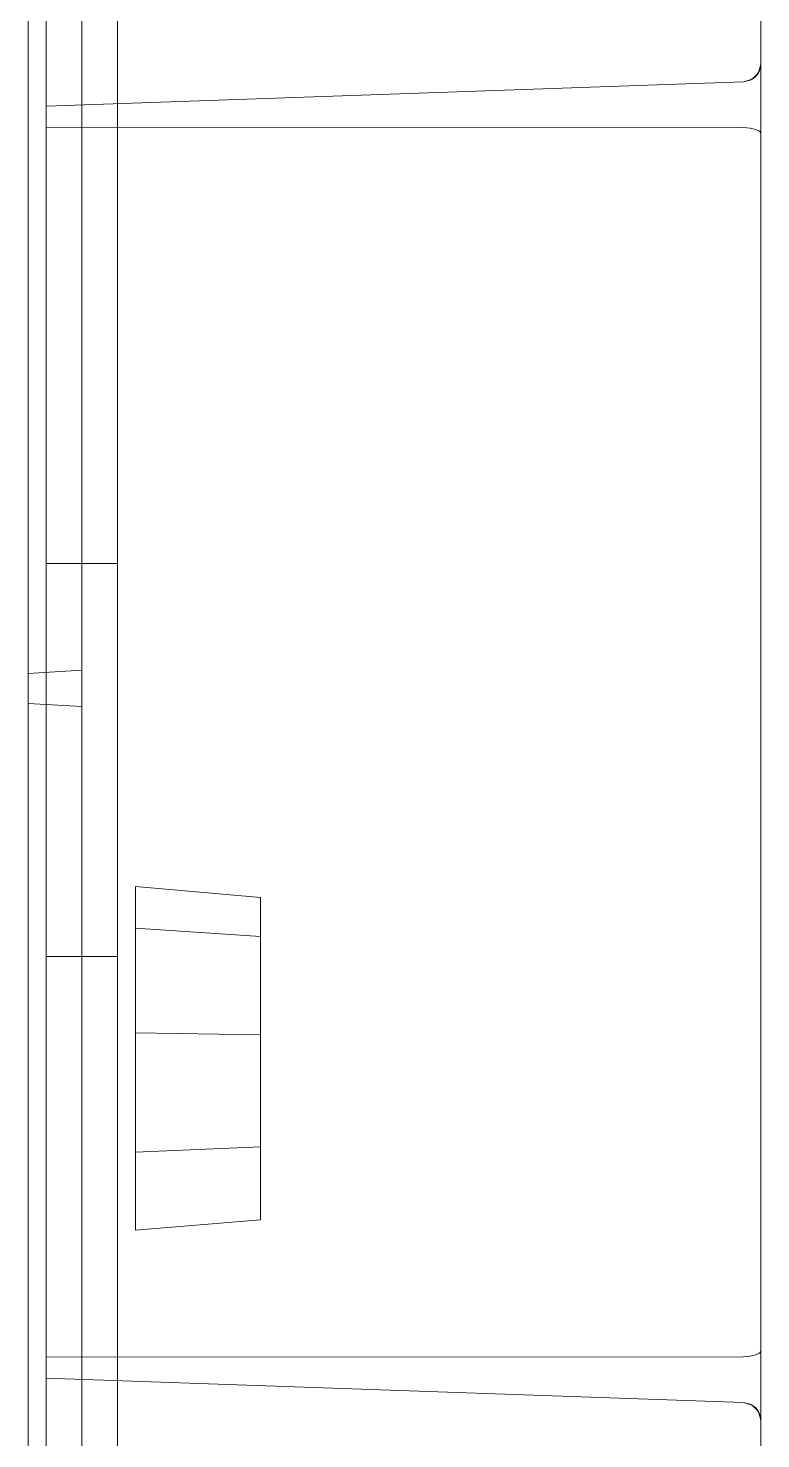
# Model space of a CAD drawing. Header units: millimetres. Extents: x 0 to 1729, y -270 to 583.
# Drawn here: x 1239.84 to 1260.34, y 252.5 to 291.99 of the extents above; entities that cross this region are included whole.
import ezdxf

# ---------------------------------------------------------------- set-up
doc = ezdxf.new("R2010")
doc.units = ezdxf.units.MM
doc.layers.add('OUTLINE', color=7, linetype='Continuous')

msp = doc.modelspace()

# ---------------------------------------------------------------- linework, layer by layer
at = {"layer": 'OUTLINE', "lineweight": 13}
for p, q in [((1260.34, 6), (1260.34, 422)), ((1260.34, 6), (1260.34, 422)), ((1260.34, 6), (1260.34, 422)), ((1260.34, 6), (1260.34, 422)), ((1240.34, 239.358), (1240.34, 333.642)), ((1240.34, 239.358), (1240.34, 333.642)), ((1242.34, 239.958), (1242.34, 333.042)), ((1242.34, 239.958), (1242.34, 333.042)), ((1241.34, 291.955), (1241.34, 302.804)), ((1239.84, 297.78), (1239.84, 289.156)), ((1239.84, 289.156), (1239.84, 297.78)), ((1241.34, 297.772), (1241.34, 289.139)), ((1241.34, 289.139), (1241.34, 297.772)), ((1241.34, 289.061), (1241.34, 297.731)), ((1240.34, 297.599), (1240.34, 288.81)), ((1240.34, 288.81), (1240.34, 297.599)), ((1241.34, 297.395), (1241.34, 286.5)), ((1242.34, 297.599), (1242.34, 288.81)), ((1242.34, 288.81), (1242.34, 297.599)), ((1239.84, 286.5), (1239.84, 297.31)), ((1239.84, 297.31), (1239.84, 286.5)), ((1240.34, 297.04), (1240.34, 287.684)), ((1240.34, 287.684), (1240.34, 297.04)), ((1241.34, 286.5), (1241.34, 297.319)), ((1241.34, 297.319), (1241.34, 286.5)), ((1242.34, 297.04), (1242.34, 287.684)), ((1242.34, 287.684), (1242.34, 297.04)), ((1239.84, 295.54), (1239.84, 286.902)), ((1239.84, 286.902), (1239.84, 295.54)), ((1240.34, 284.48), (1240.34, 295.109)), ((1240.34, 295.109), (1240.34, 284.48)), ((1242.34, 284.667), (1242.34, 295.307)), ((1242.34, 295.307), (1242.34, 284.667)), ((1239.84, 283.769), (1239.84, 294.684)), ((1239.84, 294.684), (1239.84, 283.769)), ((1241.34, 294.801), (1241.34, 290.304)), ((1240.34, 294.1), (1240.34, 289.751)), ((1240.34, 289.751), (1240.34, 294.1)), ((1242.34, 294.1), (1242.34, 289.751)), ((1242.34, 289.751), (1242.34, 294.1)), ((1239.84, 293.584), (1239.84, 289.193)), ((1239.84, 289.193), (1239.84, 293.584)), ((1240.34, 293), (1240.34, 287.672)), ((1240.34, 287.672), (1240.34, 293)), ((1241.34, 293.377), (1241.34, 284.794)), ((1242.34, 293), (1242.34, 287.672)), ((1242.34, 287.672), (1242.34, 293)), ((1239.84, 292.408), (1239.84, 288.084)), ((1239.84, 288.084), (1239.84, 292.408)), ((1241.34, 288.227), (1241.34, 292.497)), ((1241.34, 292.356), (1241.34, 288.026)), ((1241.34, 288.026), (1241.34, 292.356)), ((1241.34, 281.045), (1241.34, 291.955)), ((1260.202, 290.638), (1260.047, 290.528)), ((1260.047, 290.528), (1260.202, 290.638)), ((1260.202, 290.638), (1260.047, 290.528)), ((1260.047, 290.528), (1260.202, 290.638)), ((1260.202, 290.638), (1260.047, 290.528)), ((1260.047, 290.528), (1260.202, 290.638)), ((1260.202, 290.638), (1260.047, 290.528)), ((1260.047, 290.528), (1260.202, 290.638)), ((1260.202, 290.638), (1260.047, 290.528)), ((1260.047, 290.528), (1260.202, 290.638)), ((1260.202, 290.638), (1260.047, 290.528)), ((1260.047, 290.528), (1260.202, 290.638)), ((1260.202, 290.638), (1260.047, 290.528)), ((1260.047, 290.528), (1260.202, 290.638)), ((1260.202, 290.638), (1260.047, 290.528)), ((1260.047, 290.528), (1260.202, 290.638)), ((1260.202, 290.638), (1260.047, 290.528)), ((1260.047, 290.528), (1260.202, 290.638)), ((1260.276, 290.738), (1260.1, 290.556)), ((1260.1, 290.556), (1260.276, 290.738)), ((1260.276, 290.738), (1260.1, 290.556)), ((1260.1, 290.556), (1260.276, 290.738)), ((1260.276, 290.738), (1260.1, 290.556)), ((1260.1, 290.556), (1260.276, 290.738)), ((1260.276, 290.738), (1260.1, 290.556)), ((1260.1, 290.556), (1260.276, 290.738)), ((1260.276, 290.738), (1260.1, 290.556)), ((1260.1, 290.556), (1260.276, 290.738)), ((1260.1, 290.556), (1260.202, 290.638)), ((1260.202, 290.638), (1260.1, 290.556)), ((1260.1, 290.556), (1260.202, 290.638)), ((1260.202, 290.638), (1260.1, 290.556)), ((1260.1, 290.556), (1260.202, 290.638)), ((1260.202, 290.638), (1260.1, 290.556)), ((1260.1, 290.556), (1260.202, 290.638)), ((1260.202, 290.638), (1260.1, 290.556)), ((1260.1, 290.556), (1260.202, 290.638)), ((1260.202, 290.638), (1260.1, 290.556)), ((1260.304, 290.797), (1260.202, 290.638)), ((1260.202, 290.638), (1260.304, 290.797)), ((1260.304, 290.797), (1260.202, 290.638)), ((1260.202, 290.638), (1260.304, 290.797)), ((1260.304, 290.797), (1260.202, 290.638)), ((1260.202, 290.638), (1260.304, 290.797)), ((1260.304, 290.797), (1260.202, 290.638)), ((1260.202, 290.638), (1260.304, 290.797)), ((1260.304, 290.797), (1260.202, 290.638)), ((1260.202, 290.638), (1260.304, 290.797)), ((1260.304, 290.797), (1260.202, 290.638)), ((1260.202, 290.638), (1260.304, 290.797)), ((1260.304, 290.797), (1260.202, 290.638)), ((1260.202, 290.638), (1260.304, 290.797)), ((1260.304, 290.797), (1260.202, 290.638)), ((1260.202, 290.638), (1260.304, 290.797)), ((1260.304, 290.797), (1260.202, 290.638)), ((1260.202, 290.638), (1260.304, 290.797)), ((1260.276, 290.738), (1260.202, 290.638)), ((1260.202, 290.638), (1260.276, 290.738)), ((1260.276, 290.738), (1260.202, 290.638)), ((1260.202, 290.638), (1260.276, 290.738)), ((1260.276, 290.738), (1260.202, 290.638)), ((1260.202, 290.638), (1260.276, 290.738)), ((1260.276, 290.738), (1260.202, 290.638)), ((1260.202, 290.638), (1260.276, 290.738)), ((1260.276, 290.738), (1260.202, 290.638)), ((1260.202, 290.638), (1260.276, 290.738)), ((1260.34, 290.983), (1260.276, 290.738)), ((1260.276, 290.738), (1260.34, 290.983)), ((1260.34, 290.983), (1260.276, 290.738)), ((1260.276, 290.738), (1260.34, 290.983)), ((1260.34, 290.983), (1260.276, 290.738)), ((1260.276, 290.738), (1260.34, 290.983)), ((1260.34, 290.983), (1260.276, 290.738)), ((1260.276, 290.738), (1260.34, 290.983)), ((1260.34, 290.983), (1260.276, 290.738)), ((1260.276, 290.738), (1260.34, 290.983)), ((1260.276, 290.738), (1260.304, 290.797)), ((1260.304, 290.797), (1260.276, 290.738)), ((1260.276, 290.738), (1260.304, 290.797)), ((1260.304, 290.797), (1260.276, 290.738)), ((1260.276, 290.738), (1260.304, 290.797)), ((1260.304, 290.797), (1260.276, 290.738)), ((1260.276, 290.738), (1260.304, 290.797)), ((1260.304, 290.797), (1260.276, 290.738)), ((1260.276, 290.738), (1260.304, 290.797)), ((1260.304, 290.797), (1260.276, 290.738)), ((1260.34, 290.983), (1260.304, 290.797)), ((1260.304, 290.797), (1260.34, 290.983)), ((1260.34, 290.983), (1260.304, 290.797)), ((1260.304, 290.797), (1260.34, 290.983)), ((1260.34, 290.983), (1260.304, 290.797)), ((1260.304, 290.797), (1260.34, 290.983)), ((1260.34, 290.983), (1260.304, 290.797)), ((1260.304, 290.797), (1260.34, 290.983)), ((1260.34, 290.983), (1260.304, 290.797)), ((1260.304, 290.797), (1260.34, 290.983)), ((1260.34, 290.983), (1260.304, 290.797)), ((1260.304, 290.797), (1260.34, 290.983)), ((1260.34, 290.983), (1260.304, 290.797)), ((1260.304, 290.797), (1260.34, 290.983)), ((1260.34, 290.983), (1260.304, 290.797)), ((1260.304, 290.797), (1260.34, 290.983)), ((1260.34, 290.983), (1260.304, 290.797)), ((1260.304, 290.797), (1260.34, 290.983)), ((1260.34, 290.983), (1260.34, 290.487)), ((1260.34, 290.487), (1260.34, 290.983)), ((1260.34, 290.983), (1260.34, 290.487)), ((1260.34, 290.487), (1260.34, 290.983)), ((1260.34, 290.983), (1260.34, 290.487)), ((1260.34, 290.487), (1260.34, 290.983)), ((1260.34, 290.983), (1260.34, 290.487)), ((1260.34, 290.487), (1260.34, 290.983)), ((1260.34, 290.983), (1260.34, 290.487)), ((1260.34, 290.487), (1260.34, 290.983)), ((1260.34, 290.983), (1260.34, 290.487)), ((1260.34, 290.487), (1260.34, 290.983)), ((1260.34, 290.983), (1260.34, 290.487)), ((1260.34, 290.487), (1260.34, 290.983)), ((1260.34, 290.983), (1260.34, 290.487)), ((1260.34, 290.487), (1260.34, 290.983)), ((1260.34, 290.983), (1260.34, 290.487)), ((1260.34, 290.487), (1260.34, 290.983)), ((1259.857, 290.483), (1240.34, 289.802)), ((1240.34, 289.802), (1259.857, 290.483)), ((1259.857, 290.483), (1240.34, 289.802)), ((1240.34, 289.802), (1259.857, 290.483)), ((1259.857, 290.483), (1240.34, 289.802)), ((1240.34, 289.802), (1259.857, 290.483)), ((1259.857, 290.483), (1240.34, 289.802)), ((1240.34, 289.802), (1259.857, 290.483)), ((1259.857, 290.483), (1240.34, 289.802)), ((1240.34, 289.802), (1259.857, 290.483)), ((1259.857, 290.483), (1240.34, 289.802)), ((1240.34, 289.802), (1259.857, 290.483)), ((1259.857, 290.483), (1240.34, 289.802)), ((1240.34, 289.802), (1259.857, 290.483)), ((1259.857, 290.483), (1240.34, 289.802)), ((1240.34, 289.802), (1259.857, 290.483)), ((1259.857, 290.483), (1240.34, 289.802)), ((1240.34, 289.802), (1259.857, 290.483)), ((1241.34, 290.304), (1241.34, 286.273)), ((1260.1, 290.556), (1259.857, 290.483)), ((1259.857, 290.483), (1260.1, 290.556)), ((1260.1, 290.556), (1259.857, 290.483)), ((1259.857, 290.483), (1260.1, 290.556)), ((1260.1, 290.556), (1259.857, 290.483)), ((1259.857, 290.483), (1260.1, 290.556)), ((1260.1, 290.556), (1259.857, 290.483)), ((1259.857, 290.483), (1260.1, 290.556)), ((1260.1, 290.556), (1259.857, 290.483)), ((1259.857, 290.483), (1260.1, 290.556)), ((1260.047, 290.528), (1259.857, 290.483)), ((1259.857, 290.483), (1260.047, 290.528)), ((1260.047, 290.528), (1259.857, 290.483)), ((1259.857, 290.483), (1260.047, 290.528)), ((1260.047, 290.528), (1259.857, 290.483)), ((1259.857, 290.483), (1260.047, 290.528)), ((1260.047, 290.528), (1259.857, 290.483)), ((1259.857, 290.483), (1260.047, 290.528)), ((1260.047, 290.528), (1259.857, 290.483)), ((1259.857, 290.483), (1260.047, 290.528)), ((1260.047, 290.528), (1259.857, 290.483)), ((1259.857, 290.483), (1260.047, 290.528)), ((1260.047, 290.528), (1259.857, 290.483)), ((1259.857, 290.483), (1260.047, 290.528)), ((1260.047, 290.528), (1259.857, 290.483)), ((1259.857, 290.483), (1260.047, 290.528)), ((1260.047, 290.528), (1259.857, 290.483)), ((1259.857, 290.483), (1260.047, 290.528)), ((1260.1, 290.556), (1260.047, 290.528)), ((1260.047, 290.528), (1260.1, 290.556)), ((1260.1, 290.556), (1260.047, 290.528)), ((1260.047, 290.528), (1260.1, 290.556)), ((1260.1, 290.556), (1260.047, 290.528)), ((1260.047, 290.528), (1260.1, 290.556)), ((1260.1, 290.556), (1260.047, 290.528)), ((1260.047, 290.528), (1260.1, 290.556)), ((1260.1, 290.556), (1260.047, 290.528)), ((1260.047, 290.528), (1260.1, 290.556)), ((1260.34, 290.487), (1260.34, 289.732)), ((1260.34, 289.732), (1260.34, 290.487)), ((1260.34, 290.487), (1260.34, 289.732)), ((1260.34, 289.732), (1260.34, 290.487)), ((1260.34, 290.487), (1260.34, 289.732)), ((1260.34, 289.732), (1260.34, 290.487)), ((1260.34, 290.487), (1260.34, 289.732)), ((1260.34, 289.732), (1260.34, 290.487)), ((1260.34, 290.487), (1260.34, 289.732)), ((1260.34, 289.732), (1260.34, 290.487)), ((1260.34, 290.487), (1260.34, 289.732)), ((1260.34, 289.732), (1260.34, 290.487)), ((1260.34, 290.487), (1260.34, 289.732)), ((1260.34, 289.732), (1260.34, 290.487)), ((1260.34, 290.487), (1260.34, 289.732)), ((1260.34, 289.732), (1260.34, 290.487)), ((1260.34, 290.487), (1260.34, 289.732)), ((1260.34, 289.732), (1260.34, 290.487)), ((1240.34, 289.668), (1240.34, 289.802)), ((1240.34, 289.802), (1240.34, 289.802)), ((1240.34, 289.802), (1240.34, 289.586)), ((1240.34, 289.586), (1240.34, 289.802)), ((1240.34, 289.802), (1240.34, 289.802)), ((1240.34, 289.802), (1240.34, 289.668)), ((1240.34, 289.668), (1240.34, 289.802)), ((1240.34, 289.802), (1240.34, 289.802)), ((1240.34, 289.802), (1240.34, 289.586)), ((1240.34, 289.586), (1240.34, 289.802)), ((1240.34, 289.802), (1240.34, 289.802)), ((1240.34, 289.802), (1240.34, 289.586)), ((1240.34, 289.586), (1240.34, 289.802)), ((1240.34, 289.802), (1240.34, 289.802)), ((1240.34, 289.802), (1240.34, 289.586)), ((1240.34, 289.586), (1240.34, 289.802)), ((1240.34, 289.802), (1240.34, 289.802)), ((1240.34, 289.802), (1240.34, 289.668)), ((1240.34, 289.668), (1240.34, 289.802)), ((1240.34, 289.802), (1240.34, 289.802)), ((1240.34, 289.802), (1240.34, 289.586)), ((1240.34, 289.586), (1240.34, 289.802)), ((1240.34, 289.802), (1240.34, 289.802)), ((1240.34, 289.802), (1240.34, 289.668)), ((1240.34, 289.668), (1240.34, 289.802)), ((1240.34, 289.802), (1240.34, 289.802)), ((1240.34, 289.802), (1240.34, 289.586)), ((1240.34, 289.586), (1240.34, 289.802)), ((1240.34, 289.802), (1240.34, 289.802)), ((1240.34, 289.802), (1240.34, 289.586)), ((1240.34, 289.586), (1240.34, 289.802)), ((1240.34, 289.802), (1240.34, 289.802)), ((1240.34, 289.802), (1240.34, 289.586)), ((1240.34, 289.586), (1240.34, 289.802)), ((1240.34, 289.802), (1240.34, 289.802)), ((1240.34, 289.802), (1240.34, 289.668)), ((1240.34, 289.668), (1240.34, 289.802)), ((1240.34, 289.802), (1240.34, 289.802)), ((1240.34, 289.802), (1240.34, 289.586)), ((1240.34, 289.586), (1240.34, 289.802)), ((1240.34, 289.802), (1240.34, 289.802)), ((1240.34, 289.802), (1240.34, 289.668)), ((1240.34, 289.751), (1240.34, 285.966)), ((1240.34, 285.966), (1240.34, 289.751)), ((1240.34, 289.304), (1240.34, 289.668)), ((1240.34, 289.668), (1240.34, 289.304)), ((1240.34, 289.304), (1240.34, 289.668)), ((1240.34, 289.668), (1240.34, 289.304)), ((1240.34, 289.304), (1240.34, 289.668)), ((1240.34, 289.668), (1240.34, 289.304)), ((1240.34, 289.304), (1240.34, 289.668)), ((1240.34, 289.668), (1240.34, 289.304)), ((1240.34, 289.304), (1240.34, 289.668)), ((1240.34, 289.668), (1240.34, 289.304)), ((1240.34, 289.586), (1240.34, 289.389)), ((1240.34, 289.389), (1240.34, 289.586)), ((1240.34, 289.586), (1240.34, 289.389)), ((1240.34, 289.389), (1240.34, 289.586)), ((1240.34, 289.586), (1240.34, 289.389)), ((1240.34, 289.389), (1240.34, 289.586)), ((1240.34, 289.586), (1240.34, 289.389)), ((1240.34, 289.389), (1240.34, 289.586)), ((1240.34, 289.586), (1240.34, 289.389)), ((1240.34, 289.389), (1240.34, 289.586)), ((1240.34, 289.586), (1240.34, 289.389)), ((1240.34, 289.389), (1240.34, 289.586)), ((1240.34, 289.586), (1240.34, 289.389)), ((1240.34, 289.389), (1240.34, 289.586)), ((1240.34, 289.586), (1240.34, 289.389)), ((1240.34, 289.389), (1240.34, 289.586)), ((1240.34, 289.586), (1240.34, 289.389)), ((1240.34, 289.389), (1240.34, 289.586)), ((1242.34, 289.751), (1242.34, 285.966)), ((1242.34, 285.966), (1242.34, 289.751)), ((1260.34, 289.732), (1260.34, 289.215)), ((1260.34, 289.215), (1260.34, 289.732)), ((1260.34, 289.732), (1260.34, 289.215)), ((1260.34, 289.215), (1260.34, 289.732)), ((1260.34, 289.732), (1260.34, 289.215)), ((1260.34, 289.215), (1260.34, 289.732)), ((1260.34, 289.732), (1260.34, 289.215)), ((1260.34, 289.215), (1260.34, 289.732)), ((1260.34, 289.732), (1260.34, 289.215)), ((1260.34, 289.215), (1260.34, 289.732)), ((1260.34, 289.732), (1260.34, 289.215)), ((1260.34, 289.215), (1260.34, 289.732)), ((1260.34, 289.732), (1260.34, 289.215)), ((1260.34, 289.215), (1260.34, 289.732)), ((1260.34, 289.732), (1260.34, 289.215)), ((1260.34, 289.215), (1260.34, 289.732)), ((1260.34, 289.732), (1260.34, 289.215)), ((1260.34, 289.215), (1260.34, 289.732)), ((1239.84, 289.193), (1239.84, 285.281)), ((1239.84, 285.281), (1239.84, 289.193)), ((1239.84, 289.156), (1239.84, 280.721)), ((1239.84, 280.721), (1239.84, 289.156)), ((1240.34, 289.389), (1240.34, 289.212)), ((1240.34, 289.212), (1240.34, 289.389)), ((1240.34, 289.389), (1240.34, 289.212)), ((1240.34, 289.212), (1240.34, 289.389)), ((1240.34, 289.389), (1240.34, 289.212)), ((1240.34, 289.212), (1240.34, 289.389)), ((1240.34, 289.389), (1240.34, 289.212)), ((1240.34, 289.212), (1240.34, 289.389)), ((1240.34, 289.389), (1240.34, 289.212)), ((1240.34, 289.212), (1240.34, 289.389)), ((1240.34, 289.389), (1240.34, 289.212)), ((1240.34, 289.212), (1240.34, 289.389)), ((1240.34, 289.389), (1240.34, 289.212)), ((1240.34, 289.212), (1240.34, 289.389)), ((1240.34, 289.389), (1240.34, 289.212)), ((1240.34, 289.212), (1240.34, 289.389)), ((1240.34, 289.389), (1240.34, 289.212)), ((1240.34, 289.212), (1240.34, 289.389)), ((1240.34, 288.806), (1240.34, 289.304)), ((1240.34, 289.304), (1240.34, 288.806)), ((1240.34, 288.806), (1240.34, 289.304)), ((1240.34, 289.304), (1240.34, 288.806)), ((1240.34, 288.806), (1240.34, 289.304)), ((1240.34, 289.304), (1240.34, 288.806)), ((1240.34, 288.806), (1240.34, 289.304)), ((1240.34, 289.304), (1240.34, 288.806)), ((1240.34, 288.806), (1240.34, 289.304)), ((1240.34, 289.304), (1240.34, 288.806)), ((1240.34, 254.788), (1240.34, 289.212)), ((1240.34, 289.212), (1259.857, 289.207)), ((1259.857, 289.207), (1240.34, 289.212)), ((1240.34, 254.788), (1240.34, 289.212)), ((1240.34, 254.788), (1240.34, 289.212)), ((1240.34, 289.212), (1259.857, 289.207)), ((1259.857, 289.207), (1240.34, 289.212)), ((1240.34, 254.788), (1240.34, 289.212)), ((1240.34, 254.788), (1240.34, 289.212)), ((1240.34, 289.212), (1259.857, 289.207)), ((1259.857, 289.207), (1240.34, 289.212)), ((1240.34, 254.788), (1240.34, 289.212)), ((1240.34, 254.788), (1240.34, 289.212)), ((1240.34, 289.212), (1259.857, 289.207)), ((1259.857, 289.207), (1240.34, 289.212)), ((1240.34, 254.788), (1240.34, 289.212)), ((1240.34, 254.788), (1240.34, 289.212)), ((1240.34, 289.212), (1259.857, 289.207)), ((1259.857, 289.207), (1240.34, 289.212)), ((1240.34, 254.788), (1240.34, 289.212)), ((1240.34, 254.788), (1240.34, 289.212)), ((1240.34, 289.212), (1259.857, 289.207)), ((1259.857, 289.207), (1240.34, 289.212)), ((1240.34, 254.788), (1240.34, 289.212)), ((1240.34, 254.788), (1240.34, 289.212)), ((1240.34, 289.212), (1259.857, 289.207)), ((1259.857, 289.207), (1240.34, 289.212)), ((1240.34, 254.788), (1240.34, 289.212)), ((1240.34, 254.788), (1240.34, 289.212)), ((1240.34, 289.212), (1259.857, 289.207)), ((1259.857, 289.207), (1240.34, 289.212)), ((1240.34, 254.788), (1240.34, 289.212)), ((1240.34, 254.788), (1240.34, 289.212)), ((1240.34, 289.212), (1259.857, 289.207)), ((1259.857, 289.207), (1240.34, 289.212)), ((1240.34, 254.788), (1240.34, 289.212)), ((1241.34, 289.139), (1241.34, 280.697)), ((1241.34, 280.697), (1241.34, 289.139)), ((1241.34, 280.589), (1241.34, 289.061)), ((1259.857, 289.207), (1260.047, 289.191)), ((1260.047, 289.191), (1259.857, 289.207)), ((1259.857, 289.207), (1260.047, 289.191)), ((1260.047, 289.191), (1259.857, 289.207)), ((1259.857, 289.207), (1260.047, 289.191)), ((1260.047, 289.191), (1259.857, 289.207)), ((1259.857, 289.207), (1260.047, 289.191)), ((1260.047, 289.191), (1259.857, 289.207)), ((1259.857, 289.207), (1260.047, 289.191)), ((1260.047, 289.191), (1259.857, 289.207)), ((1259.857, 289.207), (1260.047, 289.191)), ((1260.047, 289.191), (1259.857, 289.207)), ((1259.857, 289.207), (1260.047, 289.191)), ((1260.047, 289.191), (1259.857, 289.207)), ((1259.857, 289.207), (1260.047, 289.191)), ((1260.047, 289.191), (1259.857, 289.207)), ((1259.857, 289.207), (1260.047, 289.191)), ((1260.047, 289.191), (1259.857, 289.207)), ((1260.047, 289.191), (1260.202, 289.151)), ((1260.202, 289.151), (1260.047, 289.191)), ((1260.047, 289.191), (1260.202, 289.151)), ((1260.202, 289.151), (1260.047, 289.191)), ((1260.047, 289.191), (1260.202, 289.151)), ((1260.202, 289.151), (1260.047, 289.191)), ((1260.047, 289.191), (1260.202, 289.151)), ((1260.202, 289.151), (1260.047, 289.191)), ((1260.047, 289.191), (1260.202, 289.151)), ((1260.202, 289.151), (1260.047, 289.191)), ((1260.047, 289.191), (1260.202, 289.151)), ((1260.202, 289.151), (1260.047, 289.191)), ((1260.047, 289.191), (1260.202, 289.151)), ((1260.202, 289.151), (1260.047, 289.191)), ((1260.047, 289.191), (1260.202, 289.151)), ((1260.202, 289.151), (1260.047, 289.191)), ((1260.047, 289.191), (1260.202, 289.151)), ((1260.202, 289.151), (1260.047, 289.191)), ((1260.202, 289.151), (1260.304, 289.1)), ((1260.304, 289.1), (1260.202, 289.151)), ((1260.202, 289.151), (1260.304, 289.1)), ((1260.304, 289.1), (1260.202, 289.151)), ((1260.202, 289.151), (1260.304, 289.1)), ((1260.304, 289.1), (1260.202, 289.151)), ((1260.202, 289.151), (1260.304, 289.1)), ((1260.304, 289.1), (1260.202, 289.151)), ((1260.202, 289.151), (1260.304, 289.1)), ((1260.304, 289.1), (1260.202, 289.151)), ((1260.202, 289.151), (1260.304, 289.1)), ((1260.304, 289.1), (1260.202, 289.151)), ((1260.202, 289.151), (1260.304, 289.1)), ((1260.304, 289.1), (1260.202, 289.151)), ((1260.202, 289.151), (1260.304, 289.1)), ((1260.304, 289.1), (1260.202, 289.151)), ((1260.202, 289.151), (1260.304, 289.1)), ((1260.304, 289.1), (1260.202, 289.151)), ((1260.304, 289.1), (1260.34, 289.054)), ((1260.34, 289.054), (1260.304, 289.1)), ((1260.304, 289.1), (1260.34, 289.054)), ((1260.34, 289.054), (1260.304, 289.1)), ((1260.304, 289.1), (1260.34, 289.054)), ((1260.34, 289.054), (1260.304, 289.1)), ((1260.304, 289.1), (1260.34, 289.054)), ((1260.34, 289.054), (1260.304, 289.1)), ((1260.304, 289.1), (1260.34, 289.054)), ((1260.34, 289.054), (1260.304, 289.1)), ((1260.304, 289.1), (1260.34, 289.054)), ((1260.34, 289.054), (1260.304, 289.1)), ((1260.304, 289.1), (1260.34, 289.054)), ((1260.34, 289.054), (1260.304, 289.1)), ((1260.304, 289.1), (1260.34, 289.054)), ((1260.34, 289.054), (1260.304, 289.1)), ((1260.304, 289.1), (1260.34, 289.054)), ((1260.34, 289.054), (1260.304, 289.1)), ((1260.34, 289.215), (1260.34, 289.054)), ((1260.34, 289.054), (1260.34, 289.215)), ((1260.34, 289.215), (1260.34, 289.054)), ((1260.34, 289.054), (1260.34, 289.215)), ((1260.34, 289.215), (1260.34, 289.054)), ((1260.34, 289.054), (1260.34, 289.215)), ((1260.34, 289.215), (1260.34, 289.054)), ((1260.34, 289.054), (1260.34, 289.215)), ((1260.34, 289.215), (1260.34, 289.054)), ((1260.34, 289.054), (1260.34, 289.215)), ((1260.34, 289.215), (1260.34, 289.054)), ((1260.34, 289.054), (1260.34, 289.215)), ((1260.34, 289.215), (1260.34, 289.054)), ((1260.34, 289.054), (1260.34, 289.215)), ((1260.34, 289.215), (1260.34, 289.054)), ((1260.34, 289.054), (1260.34, 289.215)), ((1260.34, 289.215), (1260.34, 289.054)), ((1260.34, 289.054), (1260.34, 289.215)), ((1240.34, 288.81), (1240.34, 280.243)), ((1240.34, 280.243), (1240.34, 288.81)), ((1240.34, 255.194), (1240.34, 288.806)), ((1240.34, 255.194), (1240.34, 288.806)), ((1240.34, 255.194), (1240.34, 288.806)), ((1240.34, 255.194), (1240.34, 288.806)), ((1240.34, 255.194), (1240.34, 288.806)), ((1240.34, 255.194), (1240.34, 288.806)), ((1240.34, 255.194), (1240.34, 288.806)), ((1240.34, 255.194), (1240.34, 288.806)), ((1240.34, 255.194), (1240.34, 288.806)), ((1240.34, 255.194), (1240.34, 288.806)), ((1242.34, 288.81), (1242.34, 280.243)), ((1242.34, 280.243), (1242.34, 288.81)), ((1239.84, 288.084), (1239.84, 284.236)), ((1239.84, 284.236), (1239.84, 288.084)), ((1241.34, 284.448), (1241.34, 288.227)), ((1241.34, 288.026), (1241.34, 284.173)), ((1241.34, 284.173), (1241.34, 288.026)), ((1240.34, 287.684), (1240.34, 278.534)), ((1240.34, 278.534), (1240.34, 287.684)), ((1240.34, 287.672), (1240.34, 282.824)), ((1240.34, 282.824), (1240.34, 287.672)), ((1242.34, 287.684), (1242.34, 278.534)), ((1242.34, 278.534), (1242.34, 287.684)), ((1242.34, 287.672), (1242.34, 282.824)), ((1242.34, 282.824), (1242.34, 287.672)), ((1239.84, 286.902), (1239.84, 278.486)), ((1239.84, 278.486), (1239.84, 286.902)), ((1239.84, 286.5), (1239.84, 275.69)), ((1239.84, 275.69), (1239.84, 286.5)), ((1241.34, 286.5), (1241.34, 275.681)), ((1241.34, 275.605), (1241.34, 286.5)), ((1241.34, 275.681), (1241.34, 286.5)), ((1240.34, 285.966), (1240.34, 282.797)), ((1240.34, 282.797), (1240.34, 285.966)), ((1241.34, 286.273), (1241.34, 282.755)), ((1242.34, 285.966), (1242.34, 282.797)), ((1242.34, 282.797), (1242.34, 285.966)), ((1239.84, 285.281), (1239.84, 281.893)), ((1239.84, 281.893), (1239.84, 285.281)), ((1241.34, 284.794), (1241.34, 276.457)), ((1240.34, 284.48), (1240.34, 273.875)), ((1240.34, 273.875), (1240.34, 284.48)), ((1241.34, 281.201), (1241.34, 284.448)), ((1242.34, 284.667), (1242.34, 274.047)), ((1242.34, 274.047), (1242.34, 284.667)), ((1239.84, 284.236), (1239.84, 280.906)), ((1239.84, 280.906), (1239.84, 284.236)), ((1241.34, 284.173), (1241.34, 280.838)), ((1241.34, 280.838), (1241.34, 284.173)), ((1239.84, 283.769), (1239.84, 272.885)), ((1239.84, 272.885), (1239.84, 283.769)), ((1240.34, 282.824), (1240.34, 278.509)), ((1240.34, 278.509), (1240.34, 282.824)), ((1240.34, 282.797), (1240.34, 280.287)), ((1240.34, 280.287), (1240.34, 282.797)), ((1241.34, 282.755), (1241.34, 279.79)), ((1242.34, 282.824), (1242.34, 278.509)), ((1242.34, 278.509), (1242.34, 282.824)), ((1242.34, 282.797), (1242.34, 280.287)), ((1242.34, 280.287), (1242.34, 282.797)), ((1239.84, 281.893), (1239.84, 279.067)), ((1239.84, 279.067), (1239.84, 281.893)), ((1241.34, 278.525), (1241.34, 281.201)), ((1239.84, 280.906), (1239.84, 278.129)), ((1239.84, 278.129), (1239.84, 280.906)), ((1241.34, 281.045), (1241.34, 270.196)), ((1241.34, 280.838), (1241.34, 278.058)), ((1241.34, 278.058), (1241.34, 280.838)), ((1239.84, 280.721), (1239.84, 272.569)), ((1239.84, 272.569), (1239.84, 280.721)), ((1241.34, 280.697), (1241.34, 272.538)), ((1241.34, 272.538), (1241.34, 280.697)), ((1241.34, 272.41), (1241.34, 280.589)), ((1240.34, 280.287), (1240.34, 278.469)), ((1240.34, 278.469), (1240.34, 280.287)), ((1240.34, 280.243), (1240.34, 272.006)), ((1240.34, 272.006), (1240.34, 280.243)), ((1242.34, 280.287), (1242.34, 278.469)), ((1242.34, 278.469), (1242.34, 280.287)), ((1242.34, 280.243), (1242.34, 272.006)), ((1242.34, 272.006), (1242.34, 280.243)), ((1241.34, 279.79), (1241.34, 277.41)), ((1239.84, 279.067), (1239.84, 276.835)), ((1239.84, 276.835), (1239.84, 279.067)), ((1239.84, 278.486), (1239.84, 270.388)), ((1239.84, 270.388), (1239.84, 278.486)), ((1240.34, 278.534), (1240.34, 269.69)), ((1240.34, 269.69), (1240.34, 278.534)), ((1240.34, 278.509), (1240.34, 274.775)), ((1240.34, 274.775), (1240.34, 278.509)), ((1240.34, 278.469), (1240.34, 277.369)), ((1240.34, 277.369), (1240.34, 278.469)), ((1241.34, 276.448), (1241.34, 278.525)), ((1242.34, 278.534), (1242.34, 269.69)), ((1242.34, 269.69), (1242.34, 278.534)), ((1242.34, 278.509), (1242.34, 274.775)), ((1242.34, 274.775), (1242.34, 278.509)), ((1242.34, 278.469), (1242.34, 277.369)), ((1242.34, 277.369), (1242.34, 278.469)), ((1239.84, 278.129), (1239.84, 275.938)), ((1239.84, 275.938), (1239.84, 278.129)), ((1241.34, 278.058), (1241.34, 275.863)), ((1241.34, 275.863), (1241.34, 278.058)), ((1240.34, 277.369), (1240.34, 277)), ((1240.34, 277), (1240.34, 277.369)), ((1241.34, 277.41), (1241.34, 275.643)), ((1242.34, 277.369), (1242.34, 277)), ((1242.34, 277), (1242.34, 277.369)), ((1239.84, 276.835), (1239.84, 275.222)), ((1239.84, 275.222), (1239.84, 276.835)), ((1240.34, 277), (1242.34, 277)), ((1241.34, 276.457), (1241.34, 268.46)), ((1241.34, 274.996), (1241.34, 276.448)), ((1239.84, 275.938), (1239.84, 274.355)), ((1239.84, 274.355), (1239.84, 275.938)), ((1239.84, 275.69), (1239.84, 264.998)), ((1239.84, 264.998), (1239.84, 275.69)), ((1241.34, 275.863), (1241.34, 274.278)), ((1241.34, 274.278), (1241.34, 275.863)), ((1241.34, 275.681), (1241.34, 264.981)), ((1241.34, 264.981), (1241.34, 275.681)), ((1241.34, 275.643), (1241.34, 274.509)), ((1239.84, 275.222), (1239.84, 274.248)), ((1239.84, 274.248), (1239.84, 275.222)), ((1241.34, 264.833), (1241.34, 275.605)), ((1241.34, 274.183), (1241.34, 274.996)), ((1240.34, 274.775), (1240.34, 271.663)), ((1240.34, 271.663), (1240.34, 274.775)), ((1241.34, 274.509), (1241.34, 274.02)), ((1242.34, 274.775), (1242.34, 271.663)), ((1242.34, 271.663), (1242.34, 274.775)), ((1239.84, 274.355), (1239.84, 273.399)), ((1239.84, 273.399), (1239.84, 274.355)), ((1239.84, 274.248), (1239.84, 273.921)), ((1239.84, 273.921), (1239.84, 274.248)), ((1241.34, 274.278), (1241.34, 273.32)), ((1241.34, 273.32), (1241.34, 274.278)), ((1241.34, 274.02), (1241.34, 274.183)), ((1242.34, 274.047), (1242.34, 263.569)), ((1242.34, 263.569), (1242.34, 274.047)), ((1241.34, 274.02), (1239.84, 273.921)), ((1240.34, 273.875), (1240.34, 263.413)), ((1240.34, 263.413), (1240.34, 273.875)), ((1239.84, 273.399), (1239.84, 273.079)), ((1239.84, 273.079), (1239.84, 273.399)), ((1241.34, 273.32), (1241.34, 273)), ((1241.34, 273), (1241.34, 273.32)), ((1239.84, 273.079), (1241.34, 273)), ((1239.84, 272.885), (1239.84, 262.155)), ((1239.84, 262.155), (1239.84, 272.885)), ((1239.84, 272.569), (1239.84, 264.789)), ((1239.84, 264.789), (1239.84, 272.569)), ((1241.34, 272.538), (1241.34, 264.75)), ((1241.34, 264.75), (1241.34, 272.538)), ((1241.34, 264.618), (1241.34, 272.41)), ((1240.34, 272.006), (1240.34, 264.203)), ((1240.34, 264.203), (1240.34, 272.006)), ((1242.34, 272.006), (1242.34, 264.203)), ((1242.34, 264.203), (1242.34, 272.006)), ((1240.34, 271.663), (1240.34, 269.206)), ((1240.34, 269.206), (1240.34, 271.663)), ((1242.34, 271.663), (1242.34, 269.206)), ((1242.34, 269.206), (1242.34, 271.663)), ((1239.84, 270.388), (1239.84, 262.699)), ((1239.84, 262.699), (1239.84, 270.388)), ((1241.34, 270.196), (1241.34, 259.532)), ((1240.34, 269.69), (1240.34, 261.25)), ((1240.34, 261.25), (1240.34, 269.69)), ((1242.34, 269.69), (1242.34, 261.25)), ((1242.34, 261.25), (1242.34, 269.69)), ((1240.34, 269.206), (1240.34, 267.431)), ((1240.34, 267.431), (1240.34, 269.206)), ((1242.34, 269.206), (1242.34, 267.431)), ((1242.34, 267.431), (1242.34, 269.206)), ((1241.34, 268.46), (1241.34, 260.894)), ((1242.84, 266.797), (1242.84, 267.956)), ((1242.84, 267.956), (1246.34, 267.65)), ((1242.84, 267.956), (1242.84, 266.797)), ((1242.84, 266.797), (1242.84, 267.956)), ((1242.84, 267.956), (1246.34, 267.65)), ((1242.84, 267.956), (1242.84, 266.797)), ((1240.34, 267.431), (1240.34, 266.359)), ((1240.34, 266.359), (1240.34, 267.431)), ((1242.34, 267.431), (1242.34, 266.359)), ((1242.34, 266.359), (1242.34, 267.431)), ((1246.34, 266.562), (1246.34, 267.65)), ((1246.34, 267.65), (1246.34, 266.562)), ((1246.34, 266.562), (1246.34, 267.65)), ((1246.34, 267.65), (1246.34, 266.562)), ((1242.84, 263.861), (1242.84, 266.797)), ((1242.84, 266.797), (1246.34, 266.562)), ((1246.34, 266.562), (1242.84, 266.797)), ((1242.84, 266.797), (1242.84, 263.861)), ((1242.84, 263.861), (1242.84, 266.797)), ((1242.84, 266.797), (1246.34, 266.562)), ((1246.34, 266.562), (1242.84, 266.797)), ((1242.84, 266.797), (1242.84, 263.861)), ((1246.34, 263.807), (1246.34, 266.562)), ((1246.34, 266.562), (1246.34, 263.807)), ((1246.34, 263.807), (1246.34, 266.562)), ((1246.34, 266.562), (1246.34, 263.807)), ((1240.34, 266.359), (1240.34, 266)), ((1240.34, 266), (1240.34, 266.359)), ((1242.34, 266.359), (1242.34, 266)), ((1242.34, 266), (1242.34, 266.359)), ((1240.34, 266), (1242.34, 266)), ((1239.84, 264.998), (1239.84, 254.541)), ((1239.84, 254.541), (1239.84, 264.998)), ((1241.34, 264.981), (1241.34, 254.517)), ((1241.34, 254.517), (1241.34, 264.981)), ((1239.84, 264.789), (1239.84, 257.466)), ((1239.84, 257.466), (1239.84, 264.789)), ((1240.34, 264.452), (1240.34, 264.895)), ((1240.34, 264.895), (1240.34, 264.452)), ((1240.34, 264.452), (1240.34, 264.895)), ((1240.34, 264.895), (1240.34, 264.452)), ((1241.34, 254.307), (1241.34, 264.833)), ((1241.34, 264.75), (1241.34, 257.42)), ((1241.34, 257.42), (1241.34, 264.75)), ((1241.34, 257.3), (1241.34, 264.618)), ((1246.34, 264), (1246.34, 264.879)), ((1246.34, 264.879), (1246.34, 264.879)), ((1246.34, 264.879), (1246.34, 264)), ((1246.34, 264), (1246.34, 264.879)), ((1246.34, 264.879), (1246.34, 264.879)), ((1246.34, 264.879), (1246.34, 264)), ((1240.34, 263.329), (1240.34, 264.452)), ((1240.34, 264.452), (1240.34, 263.329)), ((1240.34, 263.329), (1240.34, 264.452)), ((1240.34, 264.452), (1240.34, 263.329)), ((1240.34, 264.203), (1240.34, 256.933)), ((1240.34, 256.933), (1240.34, 264.203)), ((1242.34, 264.203), (1242.34, 256.933)), ((1242.34, 256.933), (1242.34, 264.203)), ((1242.84, 263.861), (1246.34, 263.807)), ((1242.84, 263.861), (1242.84, 260.522)), ((1242.84, 260.522), (1242.84, 263.861)), ((1246.34, 263.807), (1242.84, 263.861)), ((1242.84, 263.861), (1246.34, 263.807)), ((1242.84, 263.861), (1242.84, 260.522)), ((1242.84, 260.522), (1242.84, 263.861)), ((1246.34, 263.807), (1242.84, 263.861)), ((1246.34, 262.653), (1246.34, 264)), ((1246.34, 264), (1246.34, 262.653)), ((1246.34, 262.653), (1246.34, 264)), ((1246.34, 264), (1246.34, 262.653)), ((1246.34, 263.807), (1246.34, 260.675)), ((1246.34, 260.675), (1246.34, 263.807)), ((1246.34, 263.807), (1246.34, 260.675)), ((1246.34, 260.675), (1246.34, 263.807)), ((1240.34, 263.413), (1240.34, 253.216)), ((1240.34, 253.216), (1240.34, 263.413)), ((1242.34, 263.569), (1242.34, 253.355)), ((1242.34, 253.355), (1242.34, 263.569)), ((1240.34, 263.329), (1240.34, 262.052)), ((1240.34, 262.052), (1240.34, 263.329)), ((1240.34, 263.329), (1240.34, 262.052)), ((1240.34, 262.052), (1240.34, 263.329)), ((1239.84, 262.699), (1239.84, 255.506)), ((1239.84, 255.506), (1239.84, 262.699)), ((1246.34, 262.653), (1246.34, 261.468)), ((1246.34, 261.468), (1246.34, 262.653)), ((1246.34, 262.653), (1246.34, 261.468)), ((1246.34, 261.468), (1246.34, 262.653)), ((1239.84, 262.155), (1239.84, 251.701)), ((1239.84, 251.701), (1239.84, 262.155)), ((1240.34, 262.052), (1240.34, 261.219)), ((1240.34, 261.219), (1240.34, 262.052)), ((1240.34, 262.052), (1240.34, 261.219)), ((1240.34, 261.219), (1240.34, 262.052)), ((1246.34, 261.468), (1246.34, 261)), ((1246.34, 261), (1246.34, 261.468)), ((1246.34, 261.468), (1246.34, 261)), ((1246.34, 261), (1246.34, 261.468)), ((1240.34, 261.25), (1240.34, 253.305)), ((1240.34, 253.305), (1240.34, 261.25)), ((1240.34, 261.219), (1240.34, 261.219)), ((1240.34, 261.219), (1240.34, 261.219)), ((1242.34, 261.25), (1242.34, 253.305)), ((1242.34, 253.305), (1242.34, 261.25)), ((1241.34, 260.894), (1241.34, 253.845)), ((1242.84, 260.522), (1246.34, 260.675)), ((1246.34, 260.675), (1242.84, 260.522)), ((1242.84, 260.522), (1246.34, 260.675)), ((1246.34, 260.675), (1242.84, 260.522)), ((1246.34, 260.675), (1246.34, 258.63)), ((1246.34, 258.63), (1246.34, 260.675)), ((1246.34, 260.675), (1246.34, 258.63)), ((1246.34, 258.63), (1246.34, 260.675)), ((1242.84, 260.522), (1242.84, 258.343)), ((1242.84, 258.343), (1242.84, 260.522)), ((1242.84, 260.522), (1242.84, 258.343)), ((1242.84, 258.343), (1242.84, 260.522)), ((1241.34, 259.532), (1241.34, 249.174)), ((1242.84, 258.343), (1246.34, 258.63)), ((1246.34, 258.63), (1242.84, 258.343)), ((1242.84, 258.343), (1246.34, 258.63)), ((1246.34, 258.63), (1242.84, 258.343)), ((1242.84, 258.343), (1242.84, 258.343)), ((1242.84, 258.343), (1242.84, 258.343)), ((1246.34, 258.63), (1246.34, 258.63)), ((1246.34, 258.63), (1246.34, 258.63)), ((1239.84, 257.466), (1239.84, 250.68)), ((1239.84, 250.68), (1239.84, 257.466)), ((1241.34, 257.42), (1241.34, 250.628)), ((1241.34, 250.628), (1241.34, 257.42)), ((1241.34, 250.539), (1241.34, 257.3)), ((1240.34, 256.933), (1240.34, 250.285)), ((1240.34, 250.285), (1240.34, 256.933)), ((1242.34, 256.933), (1242.34, 250.285)), ((1242.34, 250.285), (1242.34, 256.933)), ((1239.84, 255.506), (1239.84, 248.891)), ((1239.84, 248.891), (1239.84, 255.506)), ((1240.34, 255.194), (1240.34, 254.696)), ((1240.34, 254.696), (1240.34, 255.194)), ((1240.34, 255.194), (1240.34, 254.696)), ((1240.34, 254.696), (1240.34, 255.194)), ((1240.34, 255.194), (1240.34, 254.696)), ((1240.34, 254.696), (1240.34, 255.194)), ((1240.34, 255.194), (1240.34, 254.696)), ((1240.34, 254.696), (1240.34, 255.194)), ((1240.34, 255.194), (1240.34, 254.696)), ((1240.34, 254.696), (1240.34, 255.194)), ((1240.34, 254.788), (1259.857, 254.793)), ((1259.857, 254.793), (1240.34, 254.788)), ((1240.34, 254.788), (1259.857, 254.793)), ((1259.857, 254.793), (1240.34, 254.788)), ((1240.34, 254.788), (1259.857, 254.793)), ((1259.857, 254.793), (1240.34, 254.788)), ((1240.34, 254.788), (1259.857, 254.793)), ((1259.857, 254.793), (1240.34, 254.788)), ((1240.34, 254.788), (1259.857, 254.793)), ((1259.857, 254.793), (1240.34, 254.788)), ((1240.34, 254.788), (1259.857, 254.793)), ((1259.857, 254.793), (1240.34, 254.788)), ((1240.34, 254.788), (1259.857, 254.793)), ((1259.857, 254.793), (1240.34, 254.788)), ((1240.34, 254.788), (1259.857, 254.793)), ((1259.857, 254.793), (1240.34, 254.788)), ((1240.34, 254.788), (1259.857, 254.793)), ((1259.857, 254.793), (1240.34, 254.788)), ((1240.34, 254.611), (1240.34, 254.788)), ((1240.34, 254.788), (1240.34, 254.611)), ((1240.34, 254.611), (1240.34, 254.788)), ((1240.34, 254.788), (1240.34, 254.611)), ((1240.34, 254.611), (1240.34, 254.788)), ((1240.34, 254.788), (1240.34, 254.611)), ((1240.34, 254.611), (1240.34, 254.788)), ((1240.34, 254.788), (1240.34, 254.611)), ((1240.34, 254.611), (1240.34, 254.788)), ((1240.34, 254.788), (1240.34, 254.611)), ((1240.34, 254.611), (1240.34, 254.788)), ((1240.34, 254.788), (1240.34, 254.611)), ((1240.34, 254.611), (1240.34, 254.788)), ((1240.34, 254.788), (1240.34, 254.611)), ((1240.34, 254.611), (1240.34, 254.788)), ((1240.34, 254.788), (1240.34, 254.611)), ((1240.34, 254.611), (1240.34, 254.788)), ((1240.34, 254.788), (1240.34, 254.611)), ((1240.34, 254.696), (1240.34, 254.332)), ((1240.34, 254.332), (1240.34, 254.696)), ((1240.34, 254.696), (1240.34, 254.332)), ((1240.34, 254.332), (1240.34, 254.696)), ((1240.34, 254.696), (1240.34, 254.332)), ((1240.34, 254.332), (1240.34, 254.696)), ((1240.34, 254.696), (1240.34, 254.332)), ((1240.34, 254.332), (1240.34, 254.696)), ((1240.34, 254.696), (1240.34, 254.332)), ((1240.34, 254.332), (1240.34, 254.696)), ((1259.857, 254.793), (1260.047, 254.809)), ((1260.047, 254.809), (1259.857, 254.793)), ((1259.857, 254.793), (1260.047, 254.809)), ((1260.047, 254.809), (1259.857, 254.793)), ((1259.857, 254.793), (1260.047, 254.809)), ((1260.047, 254.809), (1259.857, 254.793)), ((1259.857, 254.793), (1260.047, 254.809)), ((1260.047, 254.809), (1259.857, 254.793)), ((1259.857, 254.793), (1260.047, 254.809)), ((1260.047, 254.809), (1259.857, 254.793)), ((1259.857, 254.793), (1260.047, 254.809)), ((1260.047, 254.809), (1259.857, 254.793)), ((1259.857, 254.793), (1260.047, 254.809)), ((1260.047, 254.809), (1259.857, 254.793)), ((1259.857, 254.793), (1260.047, 254.809)), ((1260.047, 254.809), (1259.857, 254.793)), ((1259.857, 254.793), (1260.047, 254.809)), ((1260.047, 254.809), (1259.857, 254.793)), ((1260.047, 254.809), (1260.202, 254.849)), ((1260.202, 254.849), (1260.047, 254.809)), ((1260.047, 254.809), (1260.202, 254.849)), ((1260.202, 254.849), (1260.047, 254.809)), ((1260.047, 254.809), (1260.202, 254.849)), ((1260.202, 254.849), (1260.047, 254.809)), ((1260.047, 254.809), (1260.202, 254.849)), ((1260.202, 254.849), (1260.047, 254.809)), ((1260.047, 254.809), (1260.202, 254.849)), ((1260.202, 254.849), (1260.047, 254.809)), ((1260.047, 254.809), (1260.202, 254.849)), ((1260.202, 254.849), (1260.047, 254.809)), ((1260.047, 254.809), (1260.202, 254.849)), ((1260.202, 254.849), (1260.047, 254.809)), ((1260.047, 254.809), (1260.202, 254.849)), ((1260.202, 254.849), (1260.047, 254.809)), ((1260.047, 254.809), (1260.202, 254.849)), ((1260.202, 254.849), (1260.047, 254.809)), ((1260.202, 254.849), (1260.304, 254.9)), ((1260.304, 254.9), (1260.202, 254.849)), ((1260.202, 254.849), (1260.304, 254.9)), ((1260.304, 254.9), (1260.202, 254.849)), ((1260.202, 254.849), (1260.304, 254.9)), ((1260.304, 254.9), (1260.202, 254.849)), ((1260.202, 254.849), (1260.304, 254.9)), ((1260.304, 254.9), (1260.202, 254.849)), ((1260.202, 254.849), (1260.304, 254.9)), ((1260.304, 254.9), (1260.202, 254.849)), ((1260.202, 254.849), (1260.304, 254.9)), ((1260.304, 254.9), (1260.202, 254.849)), ((1260.202, 254.849), (1260.304, 254.9)), ((1260.304, 254.9), (1260.202, 254.849)), ((1260.202, 254.849), (1260.304, 254.9)), ((1260.304, 254.9), (1260.202, 254.849)), ((1260.202, 254.849), (1260.304, 254.9)), ((1260.304, 254.9), (1260.202, 254.849)), ((1260.304, 254.9), (1260.34, 254.946)), ((1260.34, 254.946), (1260.304, 254.9)), ((1260.304, 254.9), (1260.34, 254.946)), ((1260.34, 254.946), (1260.304, 254.9)), ((1260.304, 254.9), (1260.34, 254.946)), ((1260.34, 254.946), (1260.304, 254.9)), ((1260.304, 254.9), (1260.34, 254.946)), ((1260.34, 254.946), (1260.304, 254.9)), ((1260.304, 254.9), (1260.34, 254.946)), ((1260.34, 254.946), (1260.304, 254.9)), ((1260.304, 254.9), (1260.34, 254.946)), ((1260.34, 254.946), (1260.304, 254.9)), ((1260.304, 254.9), (1260.34, 254.946)), ((1260.34, 254.946), (1260.304, 254.9)), ((1260.304, 254.9), (1260.34, 254.946)), ((1260.34, 254.946), (1260.304, 254.9)), ((1260.304, 254.9), (1260.34, 254.946)), ((1260.34, 254.946), (1260.304, 254.9)), ((1260.34, 254.785), (1260.34, 254.946)), ((1260.34, 254.946), (1260.34, 254.785)), ((1260.34, 254.785), (1260.34, 254.946)), ((1260.34, 254.946), (1260.34, 254.785)), ((1260.34, 254.785), (1260.34, 254.946)), ((1260.34, 254.946), (1260.34, 254.785)), ((1260.34, 254.785), (1260.34, 254.946)), ((1260.34, 254.946), (1260.34, 254.785)), ((1260.34, 254.785), (1260.34, 254.946)), ((1260.34, 254.946), (1260.34, 254.785)), ((1260.34, 254.785), (1260.34, 254.946)), ((1260.34, 254.946), (1260.34, 254.785)), ((1260.34, 254.785), (1260.34, 254.946)), ((1260.34, 254.946), (1260.34, 254.785)), ((1260.34, 254.785), (1260.34, 254.946)), ((1260.34, 254.946), (1260.34, 254.785)), ((1260.34, 254.785), (1260.34, 254.946)), ((1260.34, 254.946), (1260.34, 254.785)), ((1260.34, 254.268), (1260.34, 254.785)), ((1260.34, 254.785), (1260.34, 254.268)), ((1260.34, 254.268), (1260.34, 254.785)), ((1260.34, 254.785), (1260.34, 254.268)), ((1260.34, 254.268), (1260.34, 254.785)), ((1260.34, 254.785), (1260.34, 254.268)), ((1260.34, 254.268), (1260.34, 254.785)), ((1260.34, 254.785), (1260.34, 254.268)), ((1260.34, 254.268), (1260.34, 254.785)), ((1260.34, 254.785), (1260.34, 254.268)), ((1260.34, 254.268), (1260.34, 254.785)), ((1260.34, 254.785), (1260.34, 254.268)), ((1260.34, 254.268), (1260.34, 254.785)), ((1260.34, 254.785), (1260.34, 254.268)), ((1260.34, 254.268), (1260.34, 254.785)), ((1260.34, 254.785), (1260.34, 254.268)), ((1260.34, 254.268), (1260.34, 254.785)), ((1260.34, 254.785), (1260.34, 254.268)), ((1239.84, 254.541), (1239.84, 244.435)), ((1239.84, 244.435), (1239.84, 254.541)), ((1240.34, 254.414), (1240.34, 254.611)), ((1240.34, 254.611), (1240.34, 254.414)), ((1240.34, 254.414), (1240.34, 254.611)), ((1240.34, 254.611), (1240.34, 254.414)), ((1240.34, 254.414), (1240.34, 254.611)), ((1240.34, 254.611), (1240.34, 254.414)), ((1240.34, 254.414), (1240.34, 254.611)), ((1240.34, 254.611), (1240.34, 254.414)), ((1240.34, 254.414), (1240.34, 254.611)), ((1240.34, 254.611), (1240.34, 254.414)), ((1240.34, 254.414), (1240.34, 254.611)), ((1240.34, 254.611), (1240.34, 254.414)), ((1240.34, 254.414), (1240.34, 254.611)), ((1240.34, 254.611), (1240.34, 254.414)), ((1240.34, 254.414), (1240.34, 254.611)), ((1240.34, 254.611), (1240.34, 254.414)), ((1240.34, 254.414), (1240.34, 254.611)), ((1240.34, 254.611), (1240.34, 254.414)), ((1240.34, 254.198), (1240.34, 254.414)), ((1240.34, 254.414), (1240.34, 254.198)), ((1240.34, 254.198), (1240.34, 254.414)), ((1240.34, 254.414), (1240.34, 254.198)), ((1240.34, 254.198), (1240.34, 254.414)), ((1240.34, 254.414), (1240.34, 254.198)), ((1240.34, 254.198), (1240.34, 254.414)), ((1240.34, 254.414), (1240.34, 254.198)), ((1240.34, 254.198), (1240.34, 254.414)), ((1240.34, 254.414), (1240.34, 254.198)), ((1240.34, 254.198), (1240.34, 254.414)), ((1240.34, 254.414), (1240.34, 254.198)), ((1240.34, 254.198), (1240.34, 254.414)), ((1240.34, 254.414), (1240.34, 254.198)), ((1240.34, 254.198), (1240.34, 254.414)), ((1240.34, 254.414), (1240.34, 254.198)), ((1240.34, 254.198), (1240.34, 254.414)), ((1240.34, 254.414), (1240.34, 254.198)), ((1240.34, 254.332), (1240.34, 254.198)), ((1240.34, 254.198), (1240.34, 254.332)), ((1240.34, 254.332), (1240.34, 254.198)), ((1240.34, 254.198), (1240.34, 254.332)), ((1240.34, 254.332), (1240.34, 254.198)), ((1240.34, 254.198), (1240.34, 254.332)), ((1240.34, 254.332), (1240.34, 254.198)), ((1240.34, 254.198), (1240.34, 254.332)), ((1240.34, 254.332), (1240.34, 254.198)), ((1240.34, 254.198), (1240.34, 254.332)), ((1241.34, 254.517), (1241.34, 244.403)), ((1241.34, 244.403), (1241.34, 254.517)), ((1241.34, 244.146), (1241.34, 254.307)), ((1240.34, 254.198), (1240.34, 254.198)), ((1259.857, 253.517), (1240.34, 254.198)), ((1240.34, 254.198), (1259.857, 253.517)), ((1240.34, 254.198), (1240.34, 254.198)), ((1240.34, 254.198), (1240.34, 254.198)), ((1259.857, 253.517), (1240.34, 254.198)), ((1240.34, 254.198), (1259.857, 253.517)), ((1240.34, 254.198), (1240.34, 254.198)), ((1259.857, 253.517), (1240.34, 254.198)), ((1240.34, 254.198), (1259.857, 253.517)), ((1240.34, 254.198), (1240.34, 254.198)), ((1259.857, 253.517), (1240.34, 254.198)), ((1240.34, 254.198), (1259.857, 253.517)), ((1240.34, 254.198), (1240.34, 254.198)), ((1240.34, 254.198), (1240.34, 254.198)), ((1259.857, 253.517), (1240.34, 254.198)), ((1240.34, 254.198), (1259.857, 253.517)), ((1240.34, 254.198), (1240.34, 254.198)), ((1240.34, 254.198), (1240.34, 254.198)), ((1259.857, 253.517), (1240.34, 254.198)), ((1240.34, 254.198), (1259.857, 253.517)), ((1240.34, 254.198), (1240.34, 254.198)), ((1259.857, 253.517), (1240.34, 254.198)), ((1240.34, 254.198), (1259.857, 253.517)), ((1240.34, 254.198), (1240.34, 254.198)), ((1259.857, 253.517), (1240.34, 254.198)), ((1240.34, 254.198), (1259.857, 253.517)), ((1240.34, 254.198), (1240.34, 254.198)), ((1240.34, 254.198), (1240.34, 254.198)), ((1259.857, 253.517), (1240.34, 254.198)), ((1240.34, 254.198), (1259.857, 253.517)), ((1240.34, 254.198), (1240.34, 254.198)), ((1260.34, 253.513), (1260.34, 254.268)), ((1260.34, 254.268), (1260.34, 253.513)), ((1260.34, 253.513), (1260.34, 254.268)), ((1260.34, 254.268), (1260.34, 253.513)), ((1260.34, 253.513), (1260.34, 254.268)), ((1260.34, 254.268), (1260.34, 253.513)), ((1260.34, 253.513), (1260.34, 254.268)), ((1260.34, 254.268), (1260.34, 253.513)), ((1260.34, 253.513), (1260.34, 254.268)), ((1260.34, 254.268), (1260.34, 253.513)), ((1260.34, 253.513), (1260.34, 254.268)), ((1260.34, 254.268), (1260.34, 253.513)), ((1260.34, 253.513), (1260.34, 254.268)), ((1260.34, 254.268), (1260.34, 253.513)), ((1260.34, 253.513), (1260.34, 254.268)), ((1260.34, 254.268), (1260.34, 253.513)), ((1260.34, 253.513), (1260.34, 254.268)), ((1260.34, 254.268), (1260.34, 253.513)), ((1241.34, 253.845), (1241.34, 247.392)), ((1260.1, 253.444), (1259.857, 253.517)), ((1260.047, 253.472), (1259.857, 253.517)), ((1259.857, 253.517), (1260.047, 253.472)), ((1259.857, 253.517), (1260.1, 253.444)), ((1260.1, 253.444), (1259.857, 253.517)), ((1260.047, 253.472), (1259.857, 253.517)), ((1259.857, 253.517), (1260.047, 253.472)), ((1260.047, 253.472), (1259.857, 253.517)), ((1259.857, 253.517), (1260.047, 253.472)), ((1260.047, 253.472), (1259.857, 253.517)), ((1259.857, 253.517), (1260.047, 253.472)), ((1259.857, 253.517), (1260.1, 253.444)), ((1260.1, 253.444), (1259.857, 253.517)), ((1260.047, 253.472), (1259.857, 253.517)), ((1259.857, 253.517), (1260.047, 253.472)), ((1259.857, 253.517), (1260.1, 253.444)), ((1260.1, 253.444), (1259.857, 253.517)), ((1260.047, 253.472), (1259.857, 253.517)), ((1259.857, 253.517), (1260.047, 253.472)), ((1260.047, 253.472), (1259.857, 253.517)), ((1259.857, 253.517), (1260.047, 253.472)), ((1260.047, 253.472), (1259.857, 253.517)), ((1259.857, 253.517), (1260.047, 253.472)), ((1259.857, 253.517), (1260.1, 253.444)), ((1260.1, 253.444), (1259.857, 253.517)), ((1260.047, 253.472), (1259.857, 253.517)), ((1259.857, 253.517), (1260.047, 253.472)), ((1259.857, 253.517), (1260.1, 253.444)), ((1260.34, 253.017), (1260.34, 253.513)), ((1260.34, 253.513), (1260.34, 253.017)), ((1260.34, 253.017), (1260.34, 253.513)), ((1260.34, 253.513), (1260.34, 253.017)), ((1260.34, 253.017), (1260.34, 253.513)), ((1260.34, 253.513), (1260.34, 253.017)), ((1260.34, 253.017), (1260.34, 253.513)), ((1260.34, 253.513), (1260.34, 253.017)), ((1260.34, 253.017), (1260.34, 253.513)), ((1260.34, 253.513), (1260.34, 253.017)), ((1260.34, 253.017), (1260.34, 253.513)), ((1260.34, 253.513), (1260.34, 253.017)), ((1260.34, 253.017), (1260.34, 253.513)), ((1260.34, 253.513), (1260.34, 253.017)), ((1260.34, 253.017), (1260.34, 253.513)), ((1260.34, 253.513), (1260.34, 253.017)), ((1260.34, 253.017), (1260.34, 253.513)), ((1260.34, 253.513), (1260.34, 253.017)), ((1240.34, 253.305), (1240.34, 245.944)), ((1240.34, 245.944), (1240.34, 253.305)), ((1240.34, 253.216), (1240.34, 243.398)), ((1240.34, 243.398), (1240.34, 253.216)), ((1242.34, 253.355), (1242.34, 243.52)), ((1242.34, 243.52), (1242.34, 253.355)), ((1242.34, 253.305), (1242.34, 245.944)), ((1242.34, 245.944), (1242.34, 253.305)), ((1260.1, 253.444), (1260.047, 253.472)), ((1260.202, 253.362), (1260.047, 253.472)), ((1260.047, 253.472), (1260.202, 253.362)), ((1260.047, 253.472), (1260.1, 253.444)), ((1260.1, 253.444), (1260.047, 253.472)), ((1260.202, 253.362), (1260.047, 253.472)), ((1260.047, 253.472), (1260.202, 253.362)), ((1260.202, 253.362), (1260.047, 253.472)), ((1260.047, 253.472), (1260.202, 253.362)), ((1260.202, 253.362), (1260.047, 253.472)), ((1260.047, 253.472), (1260.202, 253.362)), ((1260.047, 253.472), (1260.1, 253.444)), ((1260.1, 253.444), (1260.047, 253.472)), ((1260.202, 253.362), (1260.047, 253.472)), ((1260.047, 253.472), (1260.202, 253.362)), ((1260.047, 253.472), (1260.1, 253.444)), ((1260.1, 253.444), (1260.047, 253.472)), ((1260.202, 253.362), (1260.047, 253.472)), ((1260.047, 253.472), (1260.202, 253.362)), ((1260.202, 253.362), (1260.047, 253.472)), ((1260.047, 253.472), (1260.202, 253.362)), ((1260.202, 253.362), (1260.047, 253.472)), ((1260.047, 253.472), (1260.202, 253.362)), ((1260.047, 253.472), (1260.1, 253.444)), ((1260.1, 253.444), (1260.047, 253.472)), ((1260.202, 253.362), (1260.047, 253.472)), ((1260.047, 253.472), (1260.202, 253.362)), ((1260.047, 253.472), (1260.1, 253.444)), ((1260.276, 253.262), (1260.1, 253.444)), ((1260.1, 253.444), (1260.202, 253.362)), ((1260.202, 253.362), (1260.1, 253.444)), ((1260.1, 253.444), (1260.276, 253.262)), ((1260.276, 253.262), (1260.1, 253.444)), ((1260.1, 253.444), (1260.202, 253.362)), ((1260.202, 253.362), (1260.1, 253.444)), ((1260.1, 253.444), (1260.276, 253.262)), ((1260.276, 253.262), (1260.1, 253.444)), ((1260.1, 253.444), (1260.202, 253.362)), ((1260.202, 253.362), (1260.1, 253.444)), ((1260.1, 253.444), (1260.276, 253.262)), ((1260.276, 253.262), (1260.1, 253.444)), ((1260.1, 253.444), (1260.202, 253.362)), ((1260.202, 253.362), (1260.1, 253.444)), ((1260.1, 253.444), (1260.276, 253.262)), ((1260.276, 253.262), (1260.1, 253.444)), ((1260.1, 253.444), (1260.202, 253.362)), ((1260.202, 253.362), (1260.1, 253.444)), ((1260.1, 253.444), (1260.276, 253.262)), ((1260.276, 253.262), (1260.202, 253.362)), ((1260.304, 253.203), (1260.202, 253.362)), ((1260.202, 253.362), (1260.304, 253.203)), ((1260.202, 253.362), (1260.276, 253.262)), ((1260.276, 253.262), (1260.202, 253.362)), ((1260.304, 253.203), (1260.202, 253.362)), ((1260.202, 253.362), (1260.304, 253.203)), ((1260.304, 253.203), (1260.202, 253.362)), ((1260.202, 253.362), (1260.304, 253.203)), ((1260.304, 253.203), (1260.202, 253.362)), ((1260.202, 253.362), (1260.304, 253.203)), ((1260.202, 253.362), (1260.276, 253.262)), ((1260.276, 253.262), (1260.202, 253.362)), ((1260.304, 253.203), (1260.202, 253.362)), ((1260.202, 253.362), (1260.304, 253.203)), ((1260.202, 253.362), (1260.276, 253.262)), ((1260.276, 253.262), (1260.202, 253.362)), ((1260.304, 253.203), (1260.202, 253.362)), ((1260.202, 253.362), (1260.304, 253.203)), ((1260.304, 253.203), (1260.202, 253.362)), ((1260.202, 253.362), (1260.304, 253.203)), ((1260.304, 253.203), (1260.202, 253.362)), ((1260.202, 253.362), (1260.304, 253.203)), ((1260.202, 253.362), (1260.276, 253.262)), ((1260.276, 253.262), (1260.202, 253.362)), ((1260.304, 253.203), (1260.202, 253.362)), ((1260.202, 253.362), (1260.304, 253.203)), ((1260.202, 253.362), (1260.276, 253.262)), ((1260.34, 253.017), (1260.276, 253.262)), ((1260.276, 253.262), (1260.304, 253.203)), ((1260.304, 253.203), (1260.276, 253.262)), ((1260.276, 253.262), (1260.34, 253.017)), ((1260.34, 253.017), (1260.276, 253.262)), ((1260.276, 253.262), (1260.304, 253.203)), ((1260.304, 253.203), (1260.276, 253.262)), ((1260.276, 253.262), (1260.34, 253.017)), ((1260.34, 253.017), (1260.276, 253.262)), ((1260.276, 253.262), (1260.304, 253.203)), ((1260.304, 253.203), (1260.276, 253.262)), ((1260.276, 253.262), (1260.34, 253.017)), ((1260.34, 253.017), (1260.276, 253.262)), ((1260.276, 253.262), (1260.304, 253.203)), ((1260.304, 253.203), (1260.276, 253.262)), ((1260.276, 253.262), (1260.34, 253.017)), ((1260.34, 253.017), (1260.276, 253.262)), ((1260.276, 253.262), (1260.304, 253.203)), ((1260.304, 253.203), (1260.276, 253.262)), ((1260.276, 253.262), (1260.34, 253.017)), ((1260.34, 253.017), (1260.304, 253.203)), ((1260.304, 253.203), (1260.34, 253.017)), ((1260.34, 253.017), (1260.304, 253.203)), ((1260.304, 253.203), (1260.34, 253.017)), ((1260.34, 253.017), (1260.304, 253.203)), ((1260.304, 253.203), (1260.34, 253.017)), ((1260.34, 253.017), (1260.304, 253.203)), ((1260.304, 253.203), (1260.34, 253.017)), ((1260.34, 253.017), (1260.304, 253.203)), ((1260.304, 253.203), (1260.34, 253.017)), ((1260.34, 253.017), (1260.304, 253.203)), ((1260.304, 253.203), (1260.34, 253.017)), ((1260.34, 253.017), (1260.304, 253.203)), ((1260.304, 253.203), (1260.34, 253.017)), ((1260.34, 253.017), (1260.304, 253.203)), ((1260.304, 253.203), (1260.34, 253.017)), ((1260.34, 253.017), (1260.304, 253.203)), ((1260.304, 253.203), (1260.34, 253.017))]:
    msp.add_line(p, q, dxfattribs=at)

doc.saveas('drawing.dxf')
